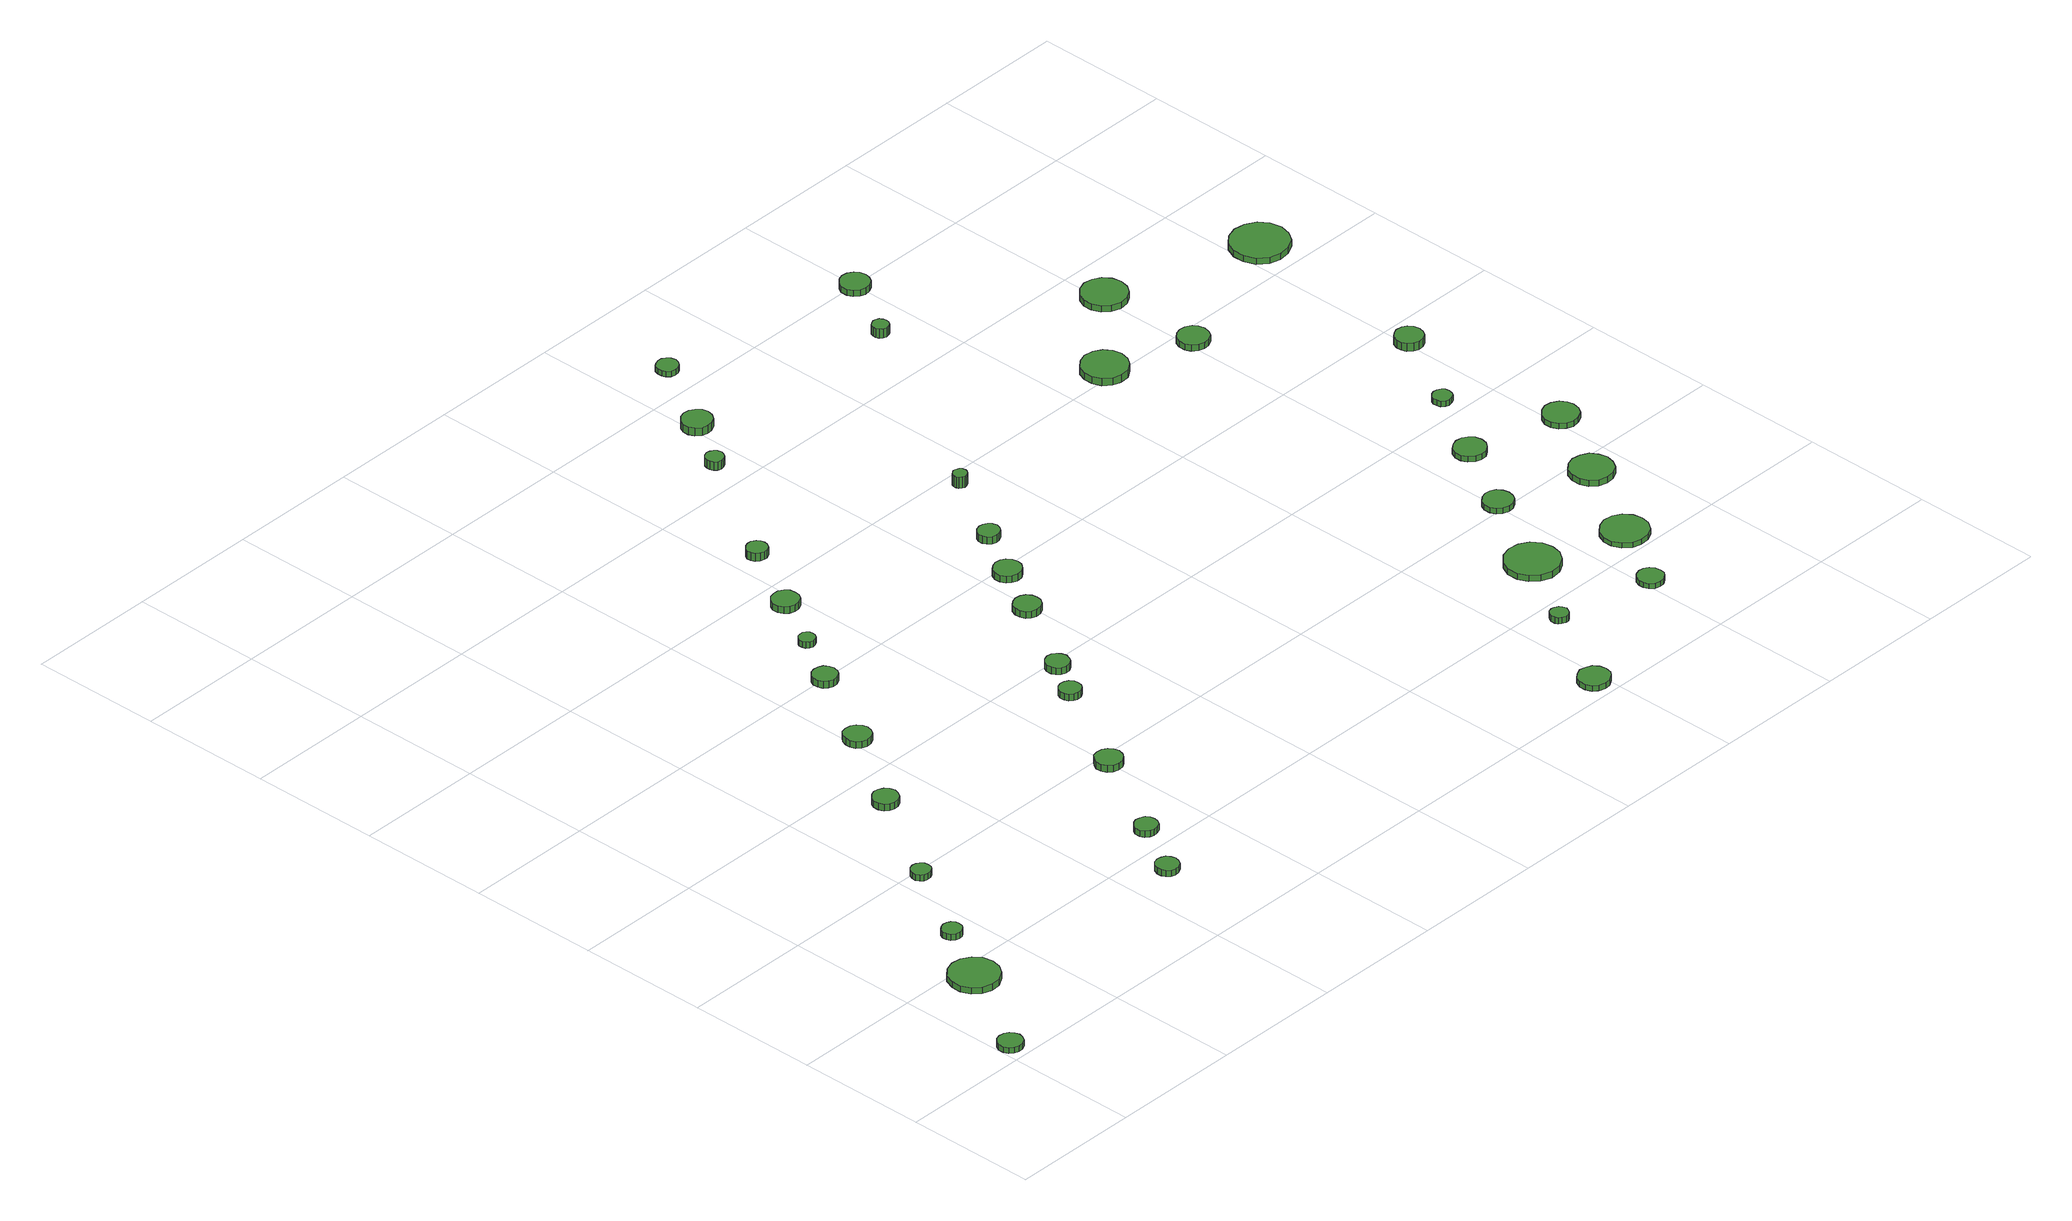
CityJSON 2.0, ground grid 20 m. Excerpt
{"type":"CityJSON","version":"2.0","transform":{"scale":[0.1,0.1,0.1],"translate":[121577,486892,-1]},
"CityObjects":{
"tree1":{"type":"SolitaryVegetationObject","attributes":{"function":"something"},"geometry":[{"type":"MultiSurface","lod":"1","boundaries":[[[0,1,2,3,4,5,6,7,8,9,10,11,12,13,14]],[[15,16,17,18,19,20,21,22,23,24,25,26,27,28,29]],[[0,29,28,1]],[[1,28,27,2]],[[2,27,26,3]],[[3,26,25,4]],[[4,25,24,5]],[[5,24,23,6]],[[6,23,22,7]],[[7,22,21,8]],[[8,21,20,9]],[[9,20,19,10]],[[10,19,18,11]],[[11,18,17,12]],[[12,17,16,13]],[[13,16,15,14]],[[14,15,29,0]]]}]},
"tree2":{"type":"SolitaryVegetationObject","attributes":{"function":"something"},"geometry":[{"type":"MultiSurface","lod":"1","boundaries":[[[30,31,32,33,34,35,36,37,38,39,40,41,42,43,44]],[[45,46,47,48,49,50,51,52,53,54,55,56,57,58,59]],[[30,59,58,31]],[[31,58,57,32]],[[32,57,56,33]],[[33,56,55,34]],[[34,55,54,35]],[[35,54,53,36]],[[36,53,52,37]],[[37,52,51,38]],[[38,51,50,39]],[[39,50,49,40]],[[40,49,48,41]],[[41,48,47,42]],[[42,47,46,43]],[[43,46,45,44]],[[44,45,59,30]]]}]},
"tree3":{"type":"SolitaryVegetationObject","attributes":{"function":"something"},"geometry":[{"type":"MultiSurface","lod":"1","boundaries":[[[60,61,62,63,64,65,66,67,68,69,70,71,72,73,74]],[[75,76,77,78,79,80,81,82,83,84,85,86,87,88,89]],[[60,89,88,61]],[[61,88,87,62]],[[62,87,86,63]],[[63,86,85,64]],[[64,85,84,65]],[[65,84,83,66]],[[66,83,82,67]],[[67,82,81,68]],[[68,81,80,69]],[[69,80,79,70]],[[70,79,78,71]],[[71,78,77,72]],[[72,77,76,73]],[[73,76,75,74]],[[74,75,89,60]]]}]},
"tree4":{"type":"SolitaryVegetationObject","attributes":{"function":"something"},"geometry":[{"type":"MultiSurface","lod":"1","boundaries":[[[90,91,92,93,94,95,96,97,98,99,100,101,102,103,104]],[[105,106,107,108,109,110,111,112,113,114,115,116,117,118,119]],[[90,119,118,91]],[[91,118,117,92]],[[92,117,116,93]],[[93,116,115,94]],[[94,115,114,95]],[[95,114,113,96]],[[96,113,112,97]],[[97,112,111,98]],[[98,111,110,99]],[[99,110,109,100]],[[100,109,108,101]],[[101,108,107,102]],[[102,107,106,103]],[[103,106,105,104]],[[104,105,119,90]]]}]},
"tree5":{"type":"SolitaryVegetationObject","attributes":{"function":"something"},"geometry":[{"type":"MultiSurface","lod":"1","boundaries":[[[120,121,122,123,124,125,126,127,128,129,130,131,132,133,134]],[[135,136,137,138,139,140,141,142,143,144,145,146,147,148,149]],[[120,149,148,121]],[[121,148,147,122]],[[122,147,146,123]],[[123,146,145,124]],[[124,145,144,125]],[[125,144,143,126]],[[126,143,142,127]],[[127,142,141,128]],[[128,141,140,129]],[[129,140,139,130]],[[130,139,138,131]],[[131,138,137,132]],[[132,137,136,133]],[[133,136,135,134]],[[134,135,149,120]]]}]},
"tree6":{"type":"SolitaryVegetationObject","attributes":{"function":"something"},"geometry":[{"type":"MultiSurface","lod":"1","boundaries":[[[150,151,152,153,154,155,156,157,158,159,160,161,162,163,164]],[[165,166,167,168,169,170,171,172,173,174,175,176,177,178,179]],[[150,179,178,151]],[[151,178,177,152]],[[152,177,176,153]],[[153,176,175,154]],[[154,175,174,155]],[[155,174,173,156]],[[156,173,172,157]],[[157,172,171,158]],[[158,171,170,159]],[[159,170,169,160]],[[160,169,168,161]],[[161,168,167,162]],[[162,167,166,163]],[[163,166,165,164]],[[164,165,179,150]]]}]},
"tree7":{"type":"SolitaryVegetationObject","attributes":{"function":"something"},"geometry":[{"type":"MultiSurface","lod":"1","boundaries":[[[180,181,182,183,184,185,186,187,188,189,190,191,192,193,194]],[[195,196,197,198,199,200,201,202,203,204,205,206,207,208,209]],[[180,209,208,181]],[[181,208,207,182]],[[182,207,206,183]],[[183,206,205,184]],[[184,205,204,185]],[[185,204,203,186]],[[186,203,202,187]],[[187,202,201,188]],[[188,201,200,189]],[[189,200,199,190]],[[190,199,198,191]],[[191,198,197,192]],[[192,197,196,193]],[[193,196,195,194]],[[194,195,209,180]]]}]},
"tree8":{"type":"SolitaryVegetationObject","attributes":{"function":"something"},"geometry":[{"type":"MultiSurface","lod":"1","boundaries":[[[210,211,212,213,214,215,216,217,218,219,220,221,222,223,224]],[[225,226,227,228,229,230,231,232,233,234,235,236,237,238,239]],[[210,239,238,211]],[[211,238,237,212]],[[212,237,236,213]],[[213,236,235,214]],[[214,235,234,215]],[[215,234,233,216]],[[216,233,232,217]],[[217,232,231,218]],[[218,231,230,219]],[[219,230,229,220]],[[220,229,228,221]],[[221,228,227,222]],[[222,227,226,223]],[[223,226,225,224]],[[224,225,239,210]]]}]},
"tree9":{"type":"SolitaryVegetationObject","attributes":{"function":"something"},"geometry":[{"type":"MultiSurface","lod":"1","boundaries":[[[240,241,242,243,244,245,246,247,248,249,250,251,252,253,254]],[[255,256,257,258,259,260,261,262,263,264,265,266,267,268,269]],[[240,269,268,241]],[[241,268,267,242]],[[242,267,266,243]],[[243,266,265,244]],[[244,265,264,245]],[[245,264,263,246]],[[246,263,262,247]],[[247,262,261,248]],[[248,261,260,249]],[[249,260,259,250]],[[250,259,258,251]],[[251,258,257,252]],[[252,257,256,253]],[[253,256,255,254]],[[254,255,269,240]]]}]},
"tree10":{"type":"SolitaryVegetationObject","attributes":{"function":"something"},"geometry":[{"type":"MultiSurface","lod":"1","boundaries":[[[270,271,272,273,274,275,276,277,278,279,280,281,282,283,284]],[[285,286,287,288,289,290,291,292,293,294,295,296,297,298,299]],[[270,299,298,271]],[[271,298,297,272]],[[272,297,296,273]],[[273,296,295,274]],[[274,295,294,275]],[[275,294,293,276]],[[276,293,292,277]],[[277,292,291,278]],[[278,291,290,279]],[[279,290,289,280]],[[280,289,288,281]],[[281,288,287,282]],[[282,287,286,283]],[[283,286,285,284]],[[284,285,299,270]]]}]},
"tree11":{"type":"SolitaryVegetationObject","attributes":{"function":"something"},"geometry":[{"type":"MultiSurface","lod":"1","boundaries":[[[300,301,302,303,304,305,306,307,308,309,310,311,312,313,314]],[[315,316,317,318,319,320,321,322,323,324,325,326,327,328,329]],[[300,329,328,301]],[[301,328,327,302]],[[302,327,326,303]],[[303,326,325,304]],[[304,325,324,305]],[[305,324,323,306]],[[306,323,322,307]],[[307,322,321,308]],[[308,321,320,309]],[[309,320,319,310]],[[310,319,318,311]],[[311,318,317,312]],[[312,317,316,313]],[[313,316,315,314]],[[314,315,329,300]]]}]},
"tree12":{"type":"SolitaryVegetationObject","attributes":{"function":"something"},"geometry":[{"type":"MultiSurface","lod":"1","boundaries":[[[330,331,332,333,334,335,336,337,338,339,340,341,342,343,344]],[[345,346,347,348,349,350,351,352,353,354,355,356,357,358,359]],[[330,359,358,331]],[[331,358,357,332]],[[332,357,356,333]],[[333,356,355,334]],[[334,355,354,335]],[[335,354,353,336]],[[336,353,352,337]],[[337,352,351,338]],[[338,351,350,339]],[[339,350,349,340]],[[340,349,348,341]],[[341,348,347,342]],[[342,347,346,343]],[[343,346,345,344]],[[344,345,359,330]]]}]},
"tree13":{"type":"SolitaryVegetationObject","attributes":{"function":"something"},"geometry":[{"type":"MultiSurface","lod":"1","boundaries":[[[360,361,362,363,364,365,366,367,368,369,370,371,372,373,374]],[[375,376,377,378,379,380,381,382,383,384,385,386,387,388,389]],[[360,389,388,361]],[[361,388,387,362]],[[362,387,386,363]],[[363,386,385,364]],[[364,385,384,365]],[[365,384,383,366]],[[366,383,382,367]],[[367,382,381,368]],[[368,381,380,369]],[[369,380,379,370]],[[370,379,378,371]],[[371,378,377,372]],[[372,377,376,373]],[[373,376,375,374]],[[374,375,389,360]]]}]},
"tree14":{"type":"SolitaryVegetationObject","attributes":{"function":"something"},"geometry":[{"type":"MultiSurface","lod":"1","boundaries":[[[390,391,392,393,394,395,396,397,398,399,400,401,402,403,404]],[[405,406,407,408,409,410,411,412,413,414,415,416,417,418,419]],[[390,419,418,391]],[[391,418,417,392]],[[392,417,416,393]],[[393,416,415,394]],[[394,415,414,395]],[[395,414,413,396]],[[396,413,412,397]],[[397,412,411,398]],[[398,411,410,399]],[[399,410,409,400]],[[400,409,408,401]],[[401,408,407,402]],[[402,407,406,403]],[[403,406,405,404]],[[404,405,419,390]]]}]},
"tree15":{"type":"SolitaryVegetationObject","attributes":{"function":"something"},"geometry":[{"type":"MultiSurface","lod":"1","boundaries":[[[420,421,422,423,424,425,426,427,428,429,430,431,432,433,434]],[[435,436,437,438,439,440,441,442,443,444,445,446,447,448,449]],[[420,449,448,421]],[[421,448,447,422]],[[422,447,446,423]],[[423,446,445,424]],[[424,445,444,425]],[[425,444,443,426]],[[426,443,442,427]],[[427,442,441,428]],[[428,441,440,429]],[[429,440,439,430]],[[430,439,438,431]],[[431,438,437,432]],[[432,437,436,433]],[[433,436,435,434]],[[434,435,449,420]]]}]},
"tree16":{"type":"SolitaryVegetationObject","attributes":{"function":"something"},"geometry":[{"type":"MultiSurface","lod":"1","boundaries":[[[450,451,452,453,454,455,456,457,458,459,460,461,462,463,464]],[[465,466,467,468,469,470,471,472,473,474,475,476,477,478,479]],[[450,479,478,451]],[[451,478,477,452]],[[452,477,476,453]],[[453,476,475,454]],[[454,475,474,455]],[[455,474,473,456]],[[456,473,472,457]],[[457,472,471,458]],[[458,471,470,459]],[[459,470,469,460]],[[460,469,468,461]],[[461,468,467,462]],[[462,467,466,463]],[[463,466,465,464]],[[464,465,479,450]]]}]},
"tree17":{"type":"SolitaryVegetationObject","attributes":{"function":"something"},"geometry":[{"type":"MultiSurface","lod":"1","boundaries":[[[480,481,482,483,484,485,486,487,488,489,490,491,492,493,494]],[[495,496,497,498,499,500,501,502,503,504,505,506,507,508,509]],[[480,509,508,481]],[[481,508,507,482]],[[482,507,506,483]],[[483,506,505,484]],[[484,505,504,485]],[[485,504,503,486]],[[486,503,502,487]],[[487,502,501,488]],[[488,501,500,489]],[[489,500,499,490]],[[490,499,498,491]],[[491,498,497,492]],[[492,497,496,493]],[[493,496,495,494]],[[494,495,509,480]]]}]},
"tree18":{"type":"SolitaryVegetationObject","attributes":{"function":"something"},"geometry":[{"type":"MultiSurface","lod":"1","boundaries":[[[510,511,512,513,514,515,516,517,518,519,520,521,522,523,524]],[[525,526,527,528,529,530,531,532,533,534,535,536,537,538,539]],[[510,539,538,511]],[[511,538,537,512]],[[512,537,536,513]],[[513,536,535,514]],[[514,535,534,515]],[[515,534,533,516]],[[516,533,532,517]],[[517,532,531,518]],[[518,531,530,519]],[[519,530,529,520]],[[520,529,528,521]],[[521,528,527,522]],[[522,527,526,523]],[[523,526,525,524]],[[524,525,539,510]]]}]},
"tree19":{"type":"SolitaryVegetationObject","attributes":{"function":"something"},"geometry":[{"type":"MultiSurface","lod":"1","boundaries":[[[540,541,542,543,544,545,546,547,548,549,550,551,552,553,554]],[[555,556,557,558,559,560,561,562,563,564,565,566,567,568,569]],[[540,569,568,541]],[[541,568,567,542]],[[542,567,566,543]],[[543,566,565,544]],[[544,565,564,545]],[[545,564,563,546]],[[546,563,562,547]],[[547,562,561,548]],[[548,561,560,549]],[[549,560,559,550]],[[550,559,558,551]],[[551,558,557,552]],[[552,557,556,553]],[[553,556,555,554]],[[554,555,569,540]]]}]},
"tree20":{"type":"SolitaryVegetationObject","attributes":{"function":"something"},"geometry":[{"type":"MultiSurface","lod":"1","boundaries":[[[570,571,572,573,574,575,576,577,578,579,580,581,582,583,584]],[[585,586,587,588,589,590,591,592,593,594,595,596,597,598,599]],[[570,599,598,571]],[[571,598,597,572]],[[572,597,596,573]],[[573,596,595,574]],[[574,595,594,575]],[[575,594,593,576]],[[576,593,592,577]],[[577,592,591,578]],[[578,591,590,579]],[[579,590,589,580]],[[580,589,588,581]],[[581,588,587,582]],[[582,587,586,583]],[[583,586,585,584]],[[584,585,599,570]]]}]},
"tree21":{"type":"SolitaryVegetationObject","attributes":{"function":"something"},"geometry":[{"type":"MultiSurface","lod":"1","boundaries":[[[600,601,602,603,604,605,606,607,608,609,610,611,612,613,614]],[[615,616,617,618,619,620,621,622,623,624,625,626,627,628,629]],[[600,629,628,601]],[[601,628,627,602]],[[602,627,626,603]],[[603,626,625,604]],[[604,625,624,605]],[[605,624,623,606]],[[606,623,622,607]],[[607,622,621,608]],[[608,621,620,609]],[[609,620,619,610]],[[610,619,618,611]],[[611,618,617,612]],[[612,617,616,613]],[[613,616,615,614]],[[614,615,629,600]]]}]},
"tree22":{"type":"SolitaryVegetationObject","attributes":{"function":"something"},"geometry":[{"type":"MultiSurface","lod":"1","boundaries":[[[630,631,632,633,634,635,636,637,638,639,640,641,642,643,644]],[[645,646,647,648,649,650,651,652,653,654,655,656,657,658,659]],[[630,659,658,631]],[[631,658,657,632]],[[632,657,656,633]],[[633,656,655,634]],[[634,655,654,635]],[[635,654,653,636]],[[636,653,652,637]],[[637,652,651,638]],[[638,651,650,639]],[[639,650,649,640]],[[640,649,648,641]],[[641,648,647,642]],[[642,647,646,643]],[[643,646,645,644]],[[644,645,659,630]]]}]},
"tree23":{"type":"SolitaryVegetationObject","attributes":{"function":"something"},"geometry":[{"type":"MultiSurface","lod":"1","boundaries":[[[660,661,662,663,664,665,666,667,668,669,670,671,672,673,674]],[[675,676,677,678,679,680,681,682,683,684,685,686,687,688,689]],[[660,689,688,661]],[[661,688,687,662]],[[662,687,686,663]],[[663,686,685,664]],[[664,685,684,665]],[[665,684,683,666]],[[666,683,682,667]],[[667,682,681,668]],[[668,681,680,669]],[[669,680,679,670]],[[670,679,678,671]],[[671,678,677,672]],[[672,677,676,673]],[[673,676,675,674]],[[674,675,689,660]]]}]},
"tree24":{"type":"SolitaryVegetationObject","attributes":{"function":"something"},"geometry":[{"type":"MultiSurface","lod":"1","boundaries":[[[690,691,692,693,694,695,696,697,698,699,700,701,702,703,704]],[[705,706,707,708,709,710,711,712,713,714,715,716,717,718,719]],[[690,719,718,691]],[[691,718,717,692]],[[692,717,716,693]],[[693,716,715,694]],[[694,715,714,695]],[[695,714,713,696]],[[696,713,712,697]],[[697,712,711,698]],[[698,711,710,699]],[[699,710,709,700]],[[700,709,708,701]],[[701,708,707,702]],[[702,707,706,703]],[[703,706,705,704]],[[704,705,719,690]]]}]},
"tree25":{"type":"SolitaryVegetationObject","attributes":{"function":"something"},"geometry":[{"type":"MultiSurface","lod":"1","boundaries":[[[720,721,722,723,724,725,726,727,728,729,730,731,732,733,734]],[[735,736,737,738,739,740,741,742,743,744,745,746,747,748,749]],[[720,749,748,721]],[[721,748,747,722]],[[722,747,746,723]],[[723,746,745,724]],[[724,745,744,725]],[[725,744,743,726]],[[726,743,742,727]],[[727,742,741,728]],[[728,741,740,729]],[[729,740,739,730]],[[730,739,738,731]],[[731,738,737,732]],[[732,737,736,733]],[[733,736,735,734]],[[734,735,749,720]]]}]},
"tree26":{"type":"SolitaryVegetationObject","attributes":{"function":"something"},"geometry":[{"type":"MultiSurface","lod":"1","boundaries":[[[750,751,752,753,754,755,756,757,758,759,760,761,762,763,764]],[[765,766,767,768,769,770,771,772,773,774,775,776,777,778,779]],[[750,779,778,751]],[[751,778,777,752]],[[752,777,776,753]],[[753,776,775,754]],[[754,775,774,755]],[[755,774,773,756]],[[756,773,772,757]],[[757,772,771,758]],[[758,771,770,759]],[[759,770,769,760]],[[760,769,768,761]],[[761,768,767,762]],[[762,767,766,763]],[[763,766,765,764]],[[764,765,779,750]]]}]},
"tree27":{"type":"SolitaryVegetationObject","attributes":{"function":"something"},"geometry":[{"type":"MultiSurface","lod":"1","boundaries":[[[780,781,782,783,784,785,786,787,788,789,790,791,792,793,794]],[[795,796,797,798,799,800,801,802,803,804,805,806,807,808,809]],[[780,809,808,781]],[[781,808,807,782]],[[782,807,806,783]],[[783,806,805,784]],[[784,805,804,785]],[[785,804,803,786]],[[786,803,802,787]],[[787,802,801,788]],[[788,801,800,789]],[[789,800,799,790]],[[790,799,798,791]],[[791,798,797,792]],[[792,797,796,793]],[[793,796,795,794]],[[794,795,809,780]]]}]},
"tree28":{"type":"SolitaryVegetationObject","attributes":{"function":"something"},"geometry":[{"type":"MultiSurface","lod":"1","boundaries":[[[810,811,812,813,814,815,816,817,818,819,820,821,822,823,824]],[[825,826,827,828,829,830,831,832,833,834,835,836,837,838,839]],[[810,839,838,811]],[[811,838,837,812]],[[812,837,836,813]],[[813,836,835,814]],[[814,835,834,815]],[[815,834,833,816]],[[816,833,832,817]],[[817,832,831,818]],[[818,831,830,819]],[[819,830,829,820]],[[820,829,828,821]],[[821,828,827,822]],[[822,827,826,823]],[[823,826,825,824]],[[824,825,839,810]]]}]},
"tree29":{"type":"SolitaryVegetationObject","attributes":{"function":"something"},"geometry":[{"type":"MultiSurface","lod":"1","boundaries":[[[840,841,842,843,844,845,846,847,848,849,850,851,852,853,854]],[[855,856,857,858,859,860,861,862,863,864,865,866,867,868,869]],[[840,869,868,841]],[[841,868,867,842]],[[842,867,866,843]],[[843,866,865,844]],[[844,865,864,845]],[[845,864,863,846]],[[846,863,862,847]],[[847,862,861,848]],[[848,861,860,849]],[[849,860,859,850]],[[850,859,858,851]],[[851,858,857,852]],[[852,857,856,853]],[[853,856,855,854]],[[854,855,869,840]]]}]},
"tree30":{"type":"SolitaryVegetationObject","attributes":{"function":"something"},"geometry":[{"type":"MultiSurface","lod":"1","boundaries":[[[870,871,872,873,874,875,876,877,878,879,880,881,882,883,884]],[[885,886,887,888,889,890,891,892,893,894,895,896,897,898,899]],[[870,899,898,871]],[[871,898,897,872]],[[872,897,896,873]],[[873,896,895,874]],[[874,895,894,875]],[[875,894,893,876]],[[876,893,892,877]],[[877,892,891,878]],[[878,891,890,879]],[[879,890,889,880]],[[880,889,888,881]],[[881,888,887,882]],[[882,887,886,883]],[[883,886,885,884]],[[884,885,899,870]]]}]},
"tree31":{"type":"SolitaryVegetationObject","attributes":{"function":"something"},"geometry":[{"type":"MultiSurface","lod":"1","boundaries":[[[900,901,902,903,904,905,906,907,908,909,910,911,912,913,914]],[[915,916,917,918,919,920,921,922,923,924,925,926,927,928,929]],[[900,929,928,901]],[[901,928,927,902]],[[902,927,926,903]],[[903,926,925,904]],[[904,925,924,905]],[[905,924,923,906]],[[906,923,922,907]],[[907,922,921,908]],[[908,921,920,909]],[[909,920,919,910]],[[910,919,918,911]],[[911,918,917,912]],[[912,917,916,913]],[[913,916,915,914]],[[914,915,929,900]]]}]},
"tree32":{"type":"SolitaryVegetationObject","attributes":{"function":"something"},"geometry":[{"type":"MultiSurface","lod":"1","boundaries":[[[930,931,932,933,934,935,936,937,938,939,940,941,942,943,944]],[[945,946,947,948,949,950,951,952,953,954,955,956,957,958,959]],[[930,959,958,931]],[[931,958,957,932]],[[932,957,956,933]],[[933,956,955,934]],[[934,955,954,935]],[[935,954,953,936]],[[936,953,952,937]],[[937,952,951,938]],[[938,951,950,939]],[[939,950,949,940]],[[940,949,948,941]],[[941,948,947,942]],[[942,947,946,943]],[[943,946,945,944]],[[944,945,959,930]]]}]},
"tree33":{"type":"SolitaryVegetationObject","attributes":{"function":"something"},"geometry":[{"type":"MultiSurface","lod":"1","boundaries":[[[960,961,962,963,964,965,966,967,968,969,970,971,972,973,974]],[[975,976,977,978,979,980,981,982,983,984,985,986,987,988,989]],[[960,989,988,961]],[[961,988,987,962]],[[962,987,986,963]],[[963,986,985,964]],[[964,985,984,965]],[[965,984,983,966]],[[966,983,982,967]],[[967,982,981,968]],[[968,981,980,969]],[[969,980,979,970]],[[970,979,978,971]],[[971,978,977,972]],[[972,977,976,973]],[[973,976,975,974]],[[974,975,989,960]]]}]},
"tree34":{"type":"SolitaryVegetationObject","attributes":{"function":"something"},"geometry":[{"type":"MultiSurface","lod":"1","boundaries":[[[990,991,992,993,994,995,996,997,998,999,1000,1001,1002,1003,1004]],[[1005,1006,1007,1008,1009,1010,1011,1012,1013,1014,1015,1016,1017,1018,1019]],[[990,1019,1018,991]],[[991,1018,1017,992]],[[992,1017,1016,993]],[[993,1016,1015,994]],[[994,1015,1014,995]],[[995,1014,1013,996]],[[996,1013,1012,997]],[[997,1012,1011,998]],[[998,1011,1010,999]],[[999,1010,1009,1000]],[[1000,1009,1008,1001]],[[1001,1008,1007,1002]],[[1002,1007,1006,1003]],[[1003,1006,1005,1004]],[[1004,1005,1019,990]]]}]},
"tree35":{"type":"SolitaryVegetationObject","attributes":{"function":"something"},"geometry":[{"type":"MultiSurface","lod":"1","boundaries":[[[1020,1021,1022,1023,1024,1025,1026,1027,1028,1029,1030,1031,1032,1033,1034]],[[1035,1036,1037,1038,1039,1040,1041,1042,1043,1044,1045,1046,1047,1048,1049]],[[1020,1049,1048,1021]],[[1021,1048,1047,1022]],[[1022,1047,1046,1023]],[[1023,1046,1045,1024]],[[1024,1045,1044,1025]],[[1025,1044,1043,1026]],[[1026,1043,1042,1027]],[[1027,1042,1041,1028]],[[1028,1041,1040,1029]],[[1029,1040,1039,1030]],[[1030,1039,1038,1031]],[[1031,1038,1037,1032]],[[1032,1037,1036,1033]],[[1033,1036,1035,1034]],[[1034,1035,1049,1020]]]}]},
"tree36":{"type":"SolitaryVegetationObject","attributes":{"function":"something"},"geometry":[{"type":"MultiSurface","lod":"1","boundaries":[[[1050,1051,1052,1053,1054,1055,1056,1057,1058,1059,1060,1061,1062,1063,1064]],[[1065,1066,1067,1068,1069,1070,1071,1072,1073,1074,1075,1076,1077,1078,1079]],[[1050,1079,1078,1051]],[[1051,1078,1077,1052]],[[1052,1077,1076,1053]],[[1053,1076,1075,1054]],[[1054,1075,1074,1055]],[[1055,1074,1073,1056]],[[1056,1073,1072,1057]],[[1057,1072,1071,1058]],[[1058,1071,1070,1059]],[[1059,1070,1069,1060]],[[1060,1069,1068,1061]],[[1061,1068,1067,1062]],[[1062,1067,1066,1063]],[[1063,1066,1065,1064]],[[1064,1065,1079,1050]]]}]},
"tree37":{"type":"SolitaryVegetationObject","attributes":{"function":"something"},"geometry":[{"type":"MultiSurface","lod":"1","boundaries":[[[1080,1081,1082,1083,1084,1085,1086,1087,1088,1089,1090,1091,1092,1093,1094]],[[1095,1096,1097,1098,1099,1100,1101,1102,1103,1104,1105,1106,1107,1108,1109]],[[1080,1109,1108,1081]],[[1081,1108,1107,1082]],[[1082,1107,1106,1083]],[[1083,1106,1105,1084]],[[1084,1105,1104,1085]],[[1085,1104,1103,1086]],[[1086,1103,1102,1087]],[[1087,1102,1101,1088]],[[1088,1101,1100,1089]],[[1089,1100,1099,1090]],[[1090,1099,1098,1091]],[[1091,1098,1097,1092]],[[1092,1097,1096,1093]],[[1093,1096,1095,1094]],[[1094,1095,1109,1080]]]}]},
"tree38":{"type":"SolitaryVegetationObject","attributes":{"function":"something"}},
"tree39":{"type":"SolitaryVegetationObject","attributes":{"function":"something"},"geometry":[{"type":"MultiSurface","lod":"1","boundaries":[[[1110,1111,1112,1113,1114,1115,1116,1117,1118,1119,1120,1121,1122,1123,1124]],[[1125,1126,1127,1128,1129,1130,1131,1132,1133,1134,1135,1136,1137,1138,1139]],[[1110,1139,1138,1111]],[[1111,1138,1137,1112]],[[1112,1137,1136,1113]],[[1113,1136,1135,1114]],[[1114,1135,1134,1115]],[[1115,1134,1133,1116]],[[1116,1133,1132,1117]],[[1117,1132,1131,1118]],[[1118,1131,1130,1119]],[[1119,1130,1129,1120]],[[1120,1129,1128,1121]],[[1121,1128,1127,1122]],[[1122,1127,1126,1123]],[[1123,1126,1125,1124]],[[1124,1125,1139,1110]]]}]},
"tree40":{"type":"SolitaryVegetationObject","attributes":{"function":"something"},"geometry":[{"type":"MultiSurface","lod":"1","boundaries":[[[1140,1141,1142,1143,1144,1145,1146,1147,1148,1149,1150,1151,1152,1153,1154]],[[1155,1156,1157,1158,1159,1160,1161,1162,1163,1164,1165,1166,1167,1168,1169]],[[1140,1169,1168,1141]],[[1141,1168,1167,1142]],[[1142,1167,1166,1143]],[[1143,1166,1165,1144]],[[1144,1165,1164,1145]],[[1145,1164,1163,1146]],[[1146,1163,1162,1147]],[[1147,1162,1161,1148]],[[1148,1161,1160,1149]],[[1149,1160,1159,1150]],[[1150,1159,1158,1151]],[[1151,1158,1157,1152]],[[1152,1157,1156,1153]],[[1153,1156,1155,1154]],[[1154,1155,1169,1140]]]}]}
},
"vertices":[
[38,29,16],[36,36,16],[32,42,16],[25,46,16],[17,47,16],[10,45,16],[4,40,16],[1,33,16],[1,25,16],[4,18,16],[10,13,16],[17,10,16],[25,11,16],[32,15,16],[36,21,16],[36,21,7],[32,15,7],[25,11,7],[17,10,7],[10,13,7],[4,18,7],[1,25,7],[1,33,7],[4,40,7],[10,45,7],[17,47,7],[25,46,7],[32,42,7],[36,36,7],[38,29,7],
[141,173,16],[138,188,16],[129,200,16],[115,208,16],[100,210,16],[85,205,16],[74,195,16],[68,180,16],[68,165,16],[74,151,16],[85,141,16],[100,136,16],[115,137,16],[129,145,16],[138,158,16],[138,158,6],[129,145,6],[115,137,6],[100,136,6],[85,141,6],[74,151,6],[68,165,6],[68,180,6],[74,195,6],[85,205,6],[100,210,6],[115,208,6],[129,200,6],[138,188,6],[141,173,6],
[176,266,16],[175,272,16],[171,277,16],[166,280,16],[160,281,16],[154,279,16],[149,275,16],[146,269,16],[146,263,16],[149,257,16],[154,253,16],[160,251,16],[166,252,16],[171,255,16],[175,260,16],[175,260,6],[171,255,6],[166,252,6],[160,251,6],[154,253,6],[149,257,6],[146,263,6],[146,269,6],[149,275,6],[154,279,6],[160,281,6],[166,280,6],[171,277,6],[175,272,6],[176,266,6],
[250,391,16],[249,397,16],[245,402,16],[240,405,16],[234,406,16],[228,404,16],[224,400,16],[221,394,16],[221,388,16],[224,383,16],[228,378,16],[234,377,16],[240,377,16],[245,380,16],[249,385,16],[249,385,6],[245,380,6],[240,377,6],[234,377,6],[228,378,6],[224,383,6],[221,388,6],[221,394,6],[224,400,6],[228,404,6],[234,406,6],[240,405,6],[245,402,6],[249,397,6],[250,391,6],
[348,542,17],[346,550,17],[341,556,17],[334,560,17],[326,561,17],[319,558,17],[313,553,17],[310,546,17],[310,538,17],[313,530,17],[319,525,17],[326,523,17],[334,523,17],[341,527,17],[346,534,17],[346,534,6],[341,527,6],[334,523,6],[326,523,6],[319,525,6],[313,530,6],[310,538,6],[310,546,6],[313,553,6],[319,558,6],[326,561,6],[334,560,6],[341,556,6],[346,550,6],[348,542,6],
[487,156,16],[485,163,16],[481,169,16],[475,172,16],[468,173,16],[461,171,16],[456,166,16],[453,159,16],[453,152,16],[456,146,16],[461,141,16],[468,139,16],[475,140,16],[481,143,16],[485,149,16],[485,149,6],[481,143,6],[475,140,6],[468,139,6],[461,141,6],[456,146,6],[453,152,6],[453,159,6],[456,166,6],[461,171,6],[468,173,6],[475,172,6],[481,169,6],[485,163,6],[487,156,6],
[536,240,16],[535,247,16],[531,253,16],[524,256,16],[517,257,16],[511,255,16],[505,250,16],[502,244,16],[502,236,16],[505,230,16],[511,225,16],[517,223,16],[524,224,16],[531,227,16],[535,233,16],[535,233,6],[531,227,6],[524,224,6],[517,223,6],[511,225,6],[505,230,6],[502,236,6],[502,244,6],[505,250,6],[511,255,6],[517,257,6],[524,256,6],[531,253,6],[535,247,6],[536,240,6],
[433,670,17],[431,678,17],[426,685,17],[419,689,17],[410,690,17],[402,688,17],[396,682,17],[393,674,17],[393,666,17],[396,658,17],[402,653,17],[410,650,17],[419,651,17],[426,655,17],[431,662,17],[431,662,6],[426,655,6],[419,651,6],[410,650,6],[402,653,6],[396,658,6],[393,666,6],[393,674,6],[396,682,6],[402,688,6],[410,690,6],[419,689,6],[426,685,6],[431,678,6],[433,670,6],
[621,383,17],[619,391,17],[614,398,17],[607,402,17],[598,403,17],[590,401,17],[584,395,17],[580,387,17],[580,379,17],[584,371,17],[590,365,17],[598,363,17],[607,364,17],[614,368,17],[619,375,17],[619,375,6],[614,368,6],[607,364,6],[598,363,6],[590,365,6],[584,371,6],[580,379,6],[580,387,6],[584,395,6],[590,401,6],[598,403,6],[607,402,6],[614,398,6],[619,391,6],[621,383,6],
[505,798,17],[503,805,17],[499,812,17],[492,815,17],[484,816,17],[477,814,17],[471,809,17],[468,802,17],[468,794,17],[471,787,17],[477,782,17],[484,779,17],[492,780,17],[499,784,17],[503,790,17],[503,790,6],[499,784,6],[492,780,6],[484,779,6],[477,782,6],[471,787,6],[468,794,6],[468,802,6],[471,809,6],[477,814,6],[484,816,6],[492,815,6],[499,812,6],[503,805,6],[505,798,6],
[547,875,16],[546,880,16],[543,884,16],[539,887,16],[534,887,16],[529,886,16],[525,882,16],[523,878,16],[523,873,16],[525,868,16],[529,865,16],[534,863,16],[539,864,16],[543,866,16],[546,870,16],[546,870,6],[543,866,6],[539,864,6],[534,863,6],[529,865,6],[525,868,6],[523,873,6],[523,878,6],[525,882,6],[529,886,6],[534,887,6],[539,887,6],[543,884,6],[546,880,6],[547,875,6],
[702,533,17],[701,539,17],[697,545,17],[691,548,17],[684,549,17],[678,547,17],[673,542,17],[670,536,17],[670,529,17],[673,523,17],[678,519,17],[684,517,17],[691,517,17],[697,521,17],[701,526,17],[701,526,6],[697,521,6],[691,517,6],[684,517,6],[678,519,6],[673,523,6],[670,529,6],[670,536,6],[673,542,6],[678,547,6],[684,549,6],[691,548,6],[697,545,6],[701,539,6],[702,533,6],
[601,957,17],[600,966,17],[595,972,17],[587,977,17],[579,977,17],[571,975,17],[565,969,17],[561,962,17],[561,953,17],[565,945,17],[571,940,17],[579,937,17],[587,938,17],[595,942,17],[600,949,17],[600,949,6],[595,942,6],[587,938,6],[579,937,6],[571,940,6],[565,945,6],[561,953,6],[561,962,6],[565,969,6],[571,975,6],[579,977,6],[587,977,6],[595,972,6],[600,966,6],[601,957,6],
[739,588,17],[737,595,17],[733,601,17],[727,605,17],[719,606,17],[712,603,17],[707,598,17],[704,592,17],[704,584,17],[707,578,17],[712,573,17],[719,570,17],[727,571,17],[733,575,17],[737,581,17],[737,581,6],[733,575,6],[727,571,6],[719,570,6],[712,573,6],[707,578,6],[704,584,6],[704,592,6],[707,598,6],[712,603,6],[719,606,6],[727,605,6],[733,601,6],[737,595,6],[739,588,6],
[658,1066,19],[657,1072,19],[653,1077,19],[647,1081,19],[641,1081,19],[635,1079,19],[630,1075,19],[627,1069,19],[627,1063,19],[630,1057,19],[635,1053,19],[641,1051,19],[647,1051,19],[653,1054,19],[657,1060,19],[657,1060,6],[653,1054,6],[647,1051,6],[641,1051,6],[635,1053,6],[630,1057,6],[627,1063,6],[627,1069,6],[630,1075,6],[635,1079,6],[641,1081,6],[647,1081,6],[653,1077,6],[657,1072,6],[658,1066,6],
[813,710,17],[812,718,17],[807,725,17],[800,729,17],[791,730,17],[783,727,17],[777,722,17],[774,714,17],[774,706,17],[777,698,17],[783,693,17],[791,690,17],[800,691,17],[807,695,17],[812,702,17],[812,702,6],[807,695,6],[800,691,6],[791,690,6],[783,693,6],[777,698,6],[774,706,6],[774,714,6],[777,722,6],[783,727,6],[791,730,6],[800,729,6],[807,725,6],[812,718,6],[813,710,6],
[858,786,17],[856,795,17],[851,802,17],[844,806,17],[835,807,17],[827,804,17],[821,799,17],[817,791,17],[817,782,17],[821,774,17],[827,769,17],[835,766,17],[844,767,17],[851,771,17],[856,778,17],[856,778,6],[851,771,6],[844,767,6],[835,766,6],[827,769,6],[821,774,6],[817,782,6],[817,791,6],[821,799,6],[827,804,6],[835,807,6],[844,806,6],[851,802,6],[856,795,6],[858,786,6],
[775,1252,20],[773,1258,20],[770,1262,20],[765,1265,20],[760,1266,20],[754,1264,20],[750,1260,20],[748,1255,20],[748,1249,20],[750,1244,20],[754,1240,20],[760,1238,20],[765,1239,20],[770,1242,20],[773,1247,20],[773,1247,6],[770,1242,6],[765,1239,6],[760,1238,6],[754,1240,6],[750,1244,6],[748,1249,6],[748,1255,6],[750,1260,6],[754,1264,6],[760,1266,6],[765,1265,6],[770,1262,6],[773,1258,6],[775,1252,6],
[901,864,18],[899,871,18],[895,876,18],[889,879,18],[883,880,18],[876,878,18],[871,874,18],[868,867,18],[868,861,18],[871,855,18],[876,850,18],[883,848,18],[889,849,18],[895,852,18],[899,857,18],[899,857,6],[895,852,6],[889,849,6],[883,848,6],[876,850,6],[871,855,6],[868,861,6],[868,867,6],[871,874,6],[876,878,6],[883,880,6],[889,879,6],[895,876,6],[899,871,6],[901,864,6],
[1209,33,16],[1207,43,16],[1201,51,16],[1192,55,16],[1183,57,16],[1173,53,16],[1166,47,16],[1162,38,16],[1162,28,16],[1166,19,16],[1173,13,16],[1183,10,16],[1192,11,16],[1201,16,16],[1207,23,16],[1207,23,7],[1201,16,7],[1192,11,7],[1183,10,7],[1173,13,7],[1166,19,7],[1162,28,7],[1162,38,7],[1166,47,7],[1173,53,7],[1183,57,7],[1192,55,7],[1201,51,7],[1207,43,7],[1209,33,7],
[834,1331,19],[832,1340,19],[826,1347,19],[818,1352,19],[809,1353,19],[800,1350,19],[793,1344,19],[789,1335,19],[789,1326,19],[793,1318,19],[800,1311,19],[809,1309,19],[818,1310,19],[826,1314,19],[832,1322,19],[832,1322,6],[826,1314,6],[818,1310,6],[809,1309,6],[800,1311,6],[793,1318,6],[789,1326,6],[789,1335,6],[793,1344,6],[800,1350,6],[809,1353,6],[818,1352,6],[826,1347,6],[832,1340,6],[834,1331,6],
[962,978,24],[961,983,24],[958,986,24],[954,988,24],[950,989,24],[946,987,24],[942,984,24],[941,980,24],[941,976,24],[942,972,24],[946,969,24],[950,967,24],[954,968,24],[958,970,24],[961,974,24],[961,974,6],[958,970,6],[954,968,6],[950,967,6],[946,969,6],[942,972,6],[941,976,6],[941,980,6],[942,984,6],[946,987,6],[950,989,6],[954,988,6],[958,986,6],[961,983,6],[962,978,6],
[1277,168,17],[1275,174,17],[1272,178,17],[1267,181,17],[1262,182,17],[1256,180,17],[1252,176,17],[1250,171,17],[1250,165,17],[1252,160,17],[1256,157,17],[1262,155,17],[1267,155,17],[1272,158,17],[1275,163,17],[1275,163,7],[1272,158,7],[1267,155,7],[1262,155,7],[1256,157,7],[1252,160,7],[1250,165,7],[1250,171,7],[1252,176,7],[1256,180,7],[1262,182,7],[1267,181,7],[1272,178,7],[1275,174,7],[1277,168,7],
[898,1449,16],[896,1456,16],[892,1461,16],[886,1465,16],[880,1465,16],[873,1463,16],[868,1459,16],[866,1453,16],[866,1446,16],[868,1440,16],[873,1435,16],[880,1433,16],[886,1434,16],[892,1437,16],[896,1443,16],[896,1443,7],[892,1437,7],[886,1434,7],[880,1433,7],[873,1435,7],[868,1440,7],[866,1446,7],[866,1453,7],[868,1459,7],[873,1463,7],[880,1465,7],[886,1465,7],[892,1461,7],[896,1456,7],[898,1449,7],
[1371,280,17],[1368,296,17],[1358,310,17],[1344,318,17],[1327,320,17],[1311,315,17],[1299,304,17],[1292,289,17],[1292,272,17],[1299,257,17],[1311,246,17],[1327,240,17],[1344,242,17],[1358,250,17],[1368,264,17],[1368,264,7],[1358,250,7],[1344,242,7],[1327,240,7],[1311,246,7],[1299,257,7],[1292,272,7],[1292,289,7],[1299,304,7],[1311,315,7],[1327,320,7],[1344,318,7],[1358,310,7],[1368,296,7],[1371,280,7],
[1431,138,15],[1430,146,15],[1425,153,15],[1418,157,15],[1410,158,15],[1402,155,15],[1396,150,15],[1393,142,15],[1393,134,15],[1396,127,15],[1402,121,15],[1410,119,15],[1418,120,15],[1425,124,15],[1430,130,15],[1430,130,7],[1425,124,7],[1418,120,7],[1410,119,7],[1402,121,7],[1396,127,7],[1393,134,7],[1393,142,7],[1396,150,7],[1402,155,7],[1410,158,7],[1418,157,7],[1425,153,7],[1430,146,7],[1431,138,7],
[1427,411,16],[1425,420,16],[1420,428,16],[1412,432,16],[1403,433,16],[1394,430,16],[1387,424,16],[1383,416,16],[1383,406,16],[1387,398,16],[1394,392,16],[1403,389,16],[1412,390,16],[1420,394,16],[1425,402,16],[1425,402,7],[1420,394,7],[1412,390,7],[1403,389,7],[1394,392,7],[1387,398,7],[1383,406,7],[1383,416,7],[1387,424,7],[1394,430,7],[1403,433,7],[1412,432,7],[1420,428,7],[1425,420,7],[1427,411,7],
[1152,1297,22],[1151,1302,22],[1148,1307,22],[1144,1309,22],[1139,1310,22],[1134,1308,22],[1130,1305,22],[1128,1300,22],[1128,1295,22],[1130,1290,22],[1134,1287,22],[1139,1285,22],[1144,1286,22],[1148,1288,22],[1151,1292,22],[1151,1292,7],[1148,1288,7],[1144,1286,7],[1139,1285,7],[1134,1287,7],[1130,1290,7],[1128,1295,7],[1128,1300,7],[1130,1305,7],[1134,1308,7],[1139,1310,7],[1144,1309,7],[1148,1307,7],[1151,1302,7],[1152,1297,7],
[1505,239,15],[1502,253,15],[1493,265,15],[1481,272,15],[1466,274,15],[1453,269,15],[1442,260,15],[1436,246,15],[1436,232,15],[1442,219,15],[1453,209,15],[1466,205,15],[1481,206,15],[1493,213,15],[1502,225,15],[1502,225,7],[1493,213,7],[1481,206,7],[1466,205,7],[1453,209,7],[1442,219,7],[1436,232,7],[1436,246,7],[1442,260,7],[1453,269,7],[1466,274,7],[1481,272,7],[1493,265,7],[1502,253,7],[1505,239,7],
[1313,1015,18],[1310,1029,18],[1302,1040,18],[1290,1047,18],[1275,1049,18],[1262,1044,18],[1251,1035,18],[1246,1022,18],[1246,1008,18],[1251,995,18],[1262,985,18],[1275,981,18],[1290,982,18],[1302,990,18],[1310,1001,18],[1310,1001,6],[1302,990,6],[1290,982,6],[1275,981,6],[1262,985,6],[1251,995,6],[1246,1008,6],[1246,1022,6],[1251,1035,6],[1262,1044,6],[1275,1049,6],[1290,1047,6],[1302,1040,6],[1310,1029,6],[1313,1015,6],
[1218,1396,17],[1216,1405,17],[1211,1412,17],[1203,1417,17],[1194,1418,17],[1186,1415,17],[1179,1409,17],[1175,1401,17],[1175,1391,17],[1179,1383,17],[1186,1377,17],[1194,1374,17],[1203,1375,17],[1211,1380,17],[1216,1387,17],[1216,1387,7],[1211,1380,7],[1203,1375,7],[1194,1374,7],[1186,1377,7],[1179,1383,7],[1175,1391,7],[1175,1401,7],[1179,1409,7],[1186,1415,7],[1194,1418,7],[1203,1417,7],[1211,1412,7],[1216,1405,7],[1218,1396,7],
[1494,523,16],[1492,533,16],[1486,540,16],[1478,545,16],[1468,546,16],[1459,543,16],[1451,537,16],[1447,528,16],[1447,518,16],[1451,509,16],[1459,502,16],[1468,499,16],[1478,500,16],[1486,505,16],[1492,513,16],[1492,513,7],[1486,505,7],[1478,500,7],[1468,499,7],[1459,502,7],[1451,509,7],[1447,518,7],[1447,528,7],[1451,537,7],[1459,543,7],[1468,546,7],[1478,545,7],[1486,540,7],[1492,533,7],[1494,523,7],
[1577,369,17],[1574,382,17],[1567,393,17],[1555,399,17],[1542,401,17],[1529,397,17],[1519,388,17],[1514,376,17],[1514,362,17],[1519,350,17],[1529,341,17],[1542,337,17],[1555,338,17],[1567,345,17],[1574,356,17],[1574,356,7],[1567,345,7],[1555,338,7],[1542,337,7],[1529,341,7],[1519,350,7],[1514,362,7],[1514,376,7],[1519,388,7],[1529,397,7],[1542,401,7],[1555,399,7],[1567,393,7],[1574,382,7],[1577,369,7],
[1435,975,16],[1433,985,16],[1428,992,16],[1419,997,16],[1410,998,16],[1401,995,16],[1393,989,16],[1389,980,16],[1389,970,16],[1393,961,16],[1401,955,16],[1410,952,16],[1419,953,16],[1428,958,16],[1433,966,16],[1433,966,6],[1428,958,6],[1419,953,6],[1410,952,6],[1401,955,6],[1393,961,6],[1389,970,6],[1389,980,6],[1393,989,6],[1401,995,6],[1410,998,6],[1419,997,6],[1428,992,6],[1433,985,6],[1435,975,6],
[1550,634,15],[1549,640,15],[1546,644,15],[1540,647,15],[1534,648,15],[1529,646,15],[1524,642,15],[1522,637,15],[1522,631,15],[1524,625,15],[1529,621,15],[1534,619,15],[1540,620,15],[1546,623,15],[1549,628,15],[1549,628,6],[1546,623,6],[1540,620,6],[1534,619,6],[1529,621,6],[1524,625,6],[1522,631,6],[1522,637,6],[1524,642,6],[1529,646,6],[1534,648,6],[1540,647,6],[1546,644,6],[1549,640,6],[1550,634,6],
[1439,1132,17],[1436,1146,17],[1428,1157,17],[1416,1164,17],[1402,1166,17],[1388,1161,17],[1378,1152,17],[1372,1139,17],[1372,1125,17],[1378,1112,17],[1388,1103,17],[1402,1098,17],[1416,1100,17],[1428,1107,17],[1436,1118,17],[1436,1118,7],[1428,1107,7],[1416,1100,7],[1402,1098,7],[1388,1103,7],[1378,1112,7],[1372,1125,7],[1372,1139,7],[1378,1152,7],[1388,1161,7],[1402,1166,7],[1416,1164,7],[1428,1157,7],[1436,1146,7],[1439,1132,7],
[1640,489,15],[1638,499,15],[1632,508,15],[1622,514,15],[1611,515,15],[1601,511,15],[1593,504,15],[1588,494,15],[1588,483,15],[1593,473,15],[1601,466,15],[1611,462,15],[1622,464,15],[1632,469,15],[1638,478,15],[1638,478,6],[1632,469,6],[1622,464,6],[1611,462,6],[1601,466,6],[1593,473,6],[1588,483,6],[1588,494,6],[1593,504,6],[1601,511,6],[1611,515,6],[1622,514,6],[1632,508,6],[1638,499,6],[1640,489,6],
[1627,759,19],[1625,768,19],[1620,775,19],[1613,779,19],[1604,780,19],[1596,777,19],[1589,771,19],[1586,763,19],[1586,755,19],[1589,747,19],[1596,741,19],[1604,738,19],[1613,739,19],[1620,743,19],[1625,750,19],[1625,750,6],[1620,743,6],[1613,739,6],[1604,738,6],[1596,741,6],[1589,747,6],[1586,755,6],[1586,763,6],[1589,771,6],[1596,777,6],[1604,780,6],[1613,779,6],[1620,775,6],[1625,768,6],[1627,759,6],
[1681,1061,16],[1677,1079,16],[1667,1093,16],[1651,1102,16],[1634,1104,16],[1617,1099,16],[1603,1087,16],[1596,1070,16],[1596,1053,16],[1603,1036,16],[1617,1024,16],[1634,1019,16],[1651,1021,16],[1667,1030,16],[1677,1044,16],[1677,1044,6],[1667,1030,6],[1651,1021,6],[1634,1019,6],[1617,1024,6],[1603,1036,6],[1596,1053,6],[1596,1070,6],[1603,1087,6],[1617,1099,6],[1634,1104,6],[1651,1102,6],[1667,1093,6],[1677,1079,6],[1681,1061,6]
]}
